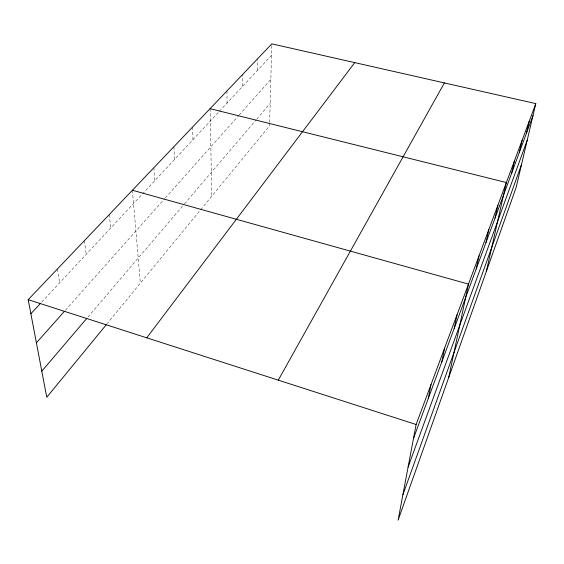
<?xml version="1.0" encoding="UTF-8"?>
<svg xmlns="http://www.w3.org/2000/svg" width="564" height="564" viewBox="0 0 564 564"><rect width="100%" height="100%" fill="white"/><g stroke="black" fill="none" stroke-linecap="round" stroke-linejoin="round"><path stroke-width="0.42" stroke-dasharray="2.82 2.11" d="M242.767 86.193L242.844 74.272M257.558 70.31L257.755 58.607M269.627 123.199L269.557 125.786L107.343 323.426M269.655 122.339L271.813 43.851M87.906 317.095L183.942 204.492M184.513 203.823L256.148 119.829M256.719 119.159L270.177 103.381M65.382 310.256L164.723 198.655M165.301 197.999L238.621 115.627M239.192 114.985L270.833 79.446M41.666 302.149L141.783 194.636M142.375 194.009L218.684 112.06M219.283 111.418L271.495 55.35M57.45 268.957L59.657 282.832M84.403 240.652L86.2 254.329M109.31 214.496L110.755 227.962M132.406 190.244L140.365 283.198M153.873 167.698L154.74 180.727M173.881 146.689L174.509 159.492M192.571 127.062L192.994 139.646M210.076 108.683L211.775 196.194M226.982 90.931L227.052 103.071"/><path stroke-width="0.85" d="M535.8 103.614L416.112 424.509L398.106 520.149L516.152 187.417L535.8 103.614L271.813 43.851L28.2 299.674L46.749 397.26L106.251 324.765M428.287 398.438L430.995 384.606M441.809 361.905L444.58 348.185M454.217 328.382L457.03 314.804M448.683 377.605L468.48 284.108L132.406 190.244M476.192 269.007L479.047 255.781M485.964 242.59L488.826 229.555M495.051 218.049L497.906 205.204M486.295 271.573L506.359 182.539L210.076 108.683M511.647 173.204L514.481 160.775M519.247 152.675L522.06 140.45M526.36 133.449L529.152 121.436M402.886 494.783L521.51 164.575M408.11 467.041L527.241 140.112M413.497 438.418L533.029 115.416M278.278 380.15L444.39 82.922M146.76 337.829L354.742 62.625M41.792 371.175L86.778 318.427M36.399 342.82L64.211 311.568M30.872 313.739L40.467 303.439M28.2 299.674L416.112 424.509"/></g></svg>
